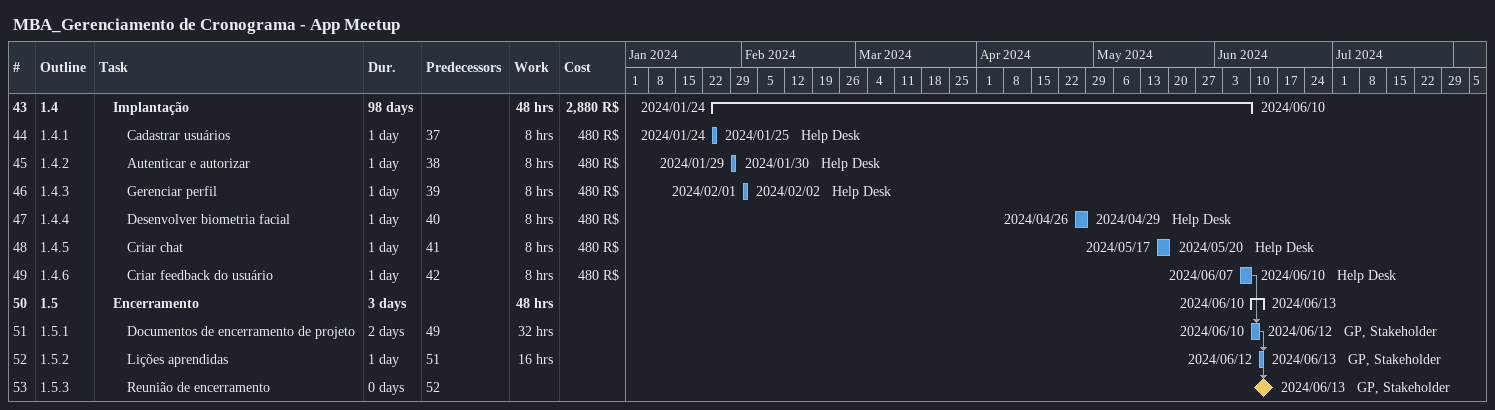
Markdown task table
MBA_Gerenciamento de Cronograma - App Meetup

| ID | WBS | Task | Duration | Start | Finish | Predecessors | Resources | Work (h) | Cost (R$) |
|---|---|---|---|---|---|---|---|---|---|
| 43 | 1.4 | **Implantação** | 98d | 2024-01-24 | 2024-06-10 |  |  | 48 | 2880 |
| 44 | 1.4.1 | Cadastrar usuários | 1d | 2024-01-24 | 2024-01-25 | 37 | Help Desk | 8 | 480 |
| 45 | 1.4.2 | Autenticar e autorizar | 1d | 2024-01-29 | 2024-01-30 | 38 | Help Desk | 8 | 480 |
| 46 | 1.4.3 | Gerenciar perfil | 1d | 2024-02-01 | 2024-02-02 | 39 | Help Desk | 8 | 480 |
| 47 | 1.4.4 | Desenvolver biometria facial | 1d | 2024-04-26 | 2024-04-29 | 40 | Help Desk | 8 | 480 |
| 48 | 1.4.5 | Criar chat | 1d | 2024-05-17 | 2024-05-20 | 41 | Help Desk | 8 | 480 |
| 49 | 1.4.6 | Criar feedback do usuário | 1d | 2024-06-07 | 2024-06-10 | 42 | Help Desk | 8 | 480 |
| 50 | 1.5 | **Encerramento** | 3d | 2024-06-10 | 2024-06-13 |  |  | 48 |  |
| 51 | 1.5.1 | Documentos de encerramento de projeto | 2d | 2024-06-10 | 2024-06-12 | 49 | GP, Stakeholder | 32 |  |
| 52 | 1.5.2 | Lições aprendidas | 1d | 2024-06-12 | 2024-06-13 | 51 | GP, Stakeholder | 16 |  |
| 53 | 1.5.3 | Reunião de encerramento | 0d | 2024-06-13 | 2024-06-13 | 52 | GP, Stakeholder |  |  |
